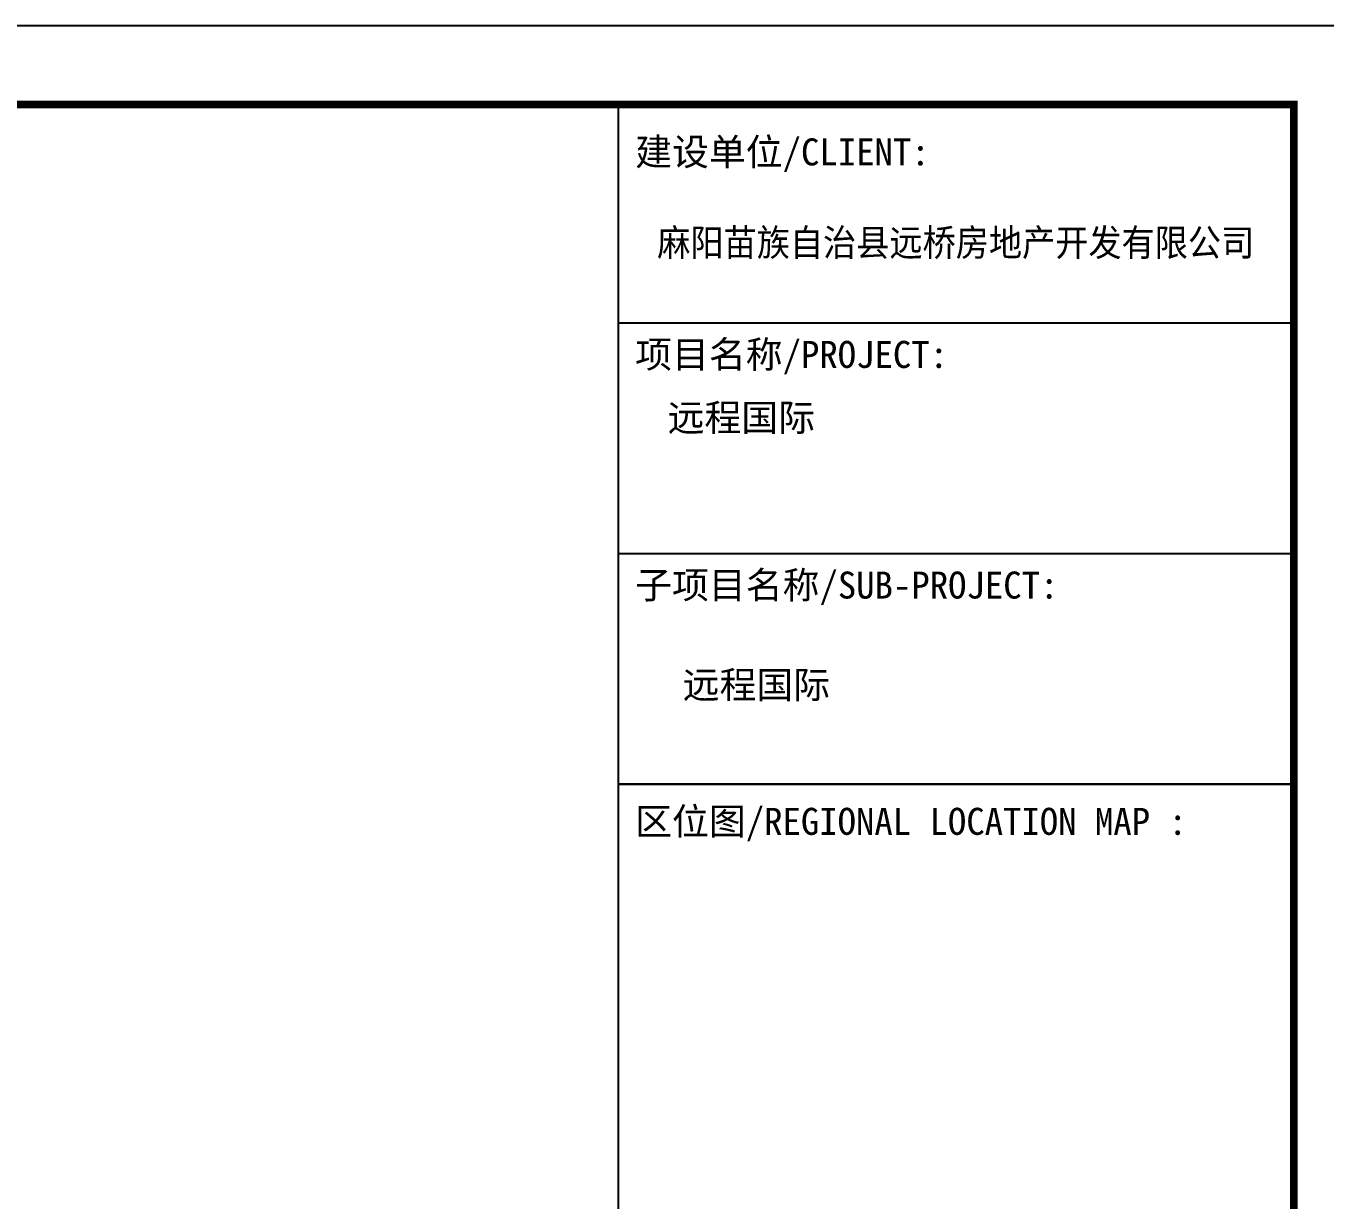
# Model space of a CAD drawing. Extents: x -737978 to 768813, y -372247 to 1140308.
# Drawn here: x -490683 to -482406, y -316442 to -308963 of the extents above; entities that cross this region are included whole.
import ezdxf

# ---------------------------------------------------------------- set-up
doc = ezdxf.new("R2010")
doc.units = 0
doc.header["$LTSCALE"] = 10
doc.header["$MEASUREMENT"] = 0
doc.layers.get('0').update_dxf_attribs({"linetype": 'CONTINUOUS'})
doc.layers.add('PUB_TITLE', color=4, linetype='CONTINUOUS')
doc.styles.add('-宋体', font='', dxfattribs={"width": 0.8})
doc.styles.get('-宋体').set_extended_font_data('SimSun')

# ---------------------------------------------------------------- blocks, each defined once
blk = doc.blocks.new('TQ1')
at = {"layer": 'PUB_TITLE'}
for p, q in [((-49855, -380355), (-43855, -380355)), ((-49855, -382405), (-43855, -382405))]:
    blk.add_line(p, q, dxfattribs=at)
at = {"layer": 'PUB_TITLE', "const_width": 20}
for points in [[(-49855, -378414), (-49855, -418455)], [(-49855, -384455), (-43855, -384455)]]:
    blk.add_lwpolyline(points, dxfattribs=at)
at = {"layer": 'PUB_TITLE', "style": '-宋体'}
for s, p in [('建设单位/CLIENT:', (-49705, -378955)), ('项目名称/PROJECT:', (-49705, -380755)), ('远程国际', (-49417, -381317)), ('子项目名称/SUB-PROJECT:', (-49705, -382805)), ('远程国际', (-49283, -383691)), ('区位图/REGIONAL LOCATION MAP :', (-49705, -384905))]:
    blk.add_text(s, height=240, dxfattribs=at).set_placement(p)
at = {"layer": 'PUB_TITLE', "style": '-宋体', "width": 0.9}
blk.add_text('麻阳苗族自治县远桥房地产开发有限公司', height=240, dxfattribs=at).set_placement((-49509, -379761))

msp = doc.modelspace()

# ---------------------------------------------------------------- linework, layer by layer
at = {"layer": 'PUB_TITLE'}
msp.add_lwpolyline([(-545161.3, -338662.7), (-482111.3, -338662.7), (-482111.3, -308962.7), (-545161.3, -308962.7)], close=True, dxfattribs=at)
at = {"layer": 'PUB_TITLE', "const_width": 50}
msp.add_lwpolyline([(-543911.3, -338162.7), (-482611.3, -338162.7), (-482611.3, -309462.7), (-543911.3, -309462.7)], close=True, dxfattribs=at)

# ---------------------------------------------------------------- block references
at = {"xscale": 0.716753740501642, "yscale": 0.716753740501642, "zscale": 0.716753740501642}
msp.add_blockref('TQ1', (-451178.3, -38233.4), dxfattribs=at)

doc.saveas('drawing.dxf')
